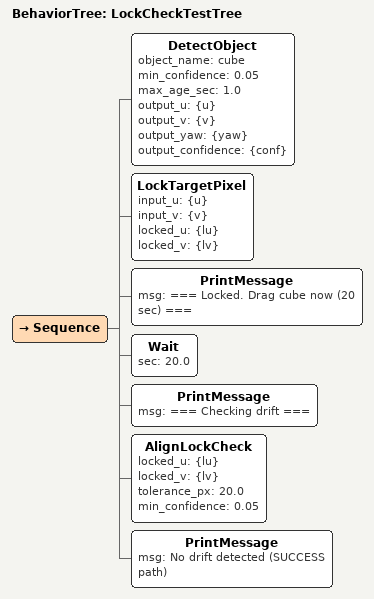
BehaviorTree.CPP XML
<root BTCPP_format="4">
    <BehaviorTree ID="LockCheckTestTree">
        <Sequence>
            <DetectObject object_name="cube"
                min_confidence="0.05"
                max_age_sec="1.0"
                output_u="{u}"
                output_v="{v}"
                output_yaw="{yaw}"
                output_confidence="{conf}" />

            <LockTargetPixel input_u="{u}" input_v="{v}"
                locked_u="{lu}" locked_v="{lv}" />

            <!-- 给 20 秒时间在 Gazebo GUI 里拖 cube -->
            <PrintMessage msg="=== Locked. Drag cube now (20 sec) ===" />
            <Wait sec="20.0" />
            <PrintMessage msg="=== Checking drift ===" />

            <AlignLockCheck locked_u="{lu}" locked_v="{lv}"
                tolerance_px="20.0"
                min_confidence="0.05" />

            <PrintMessage msg="No drift detected (SUCCESS path)" />
        </Sequence>
    </BehaviorTree>
</root>
